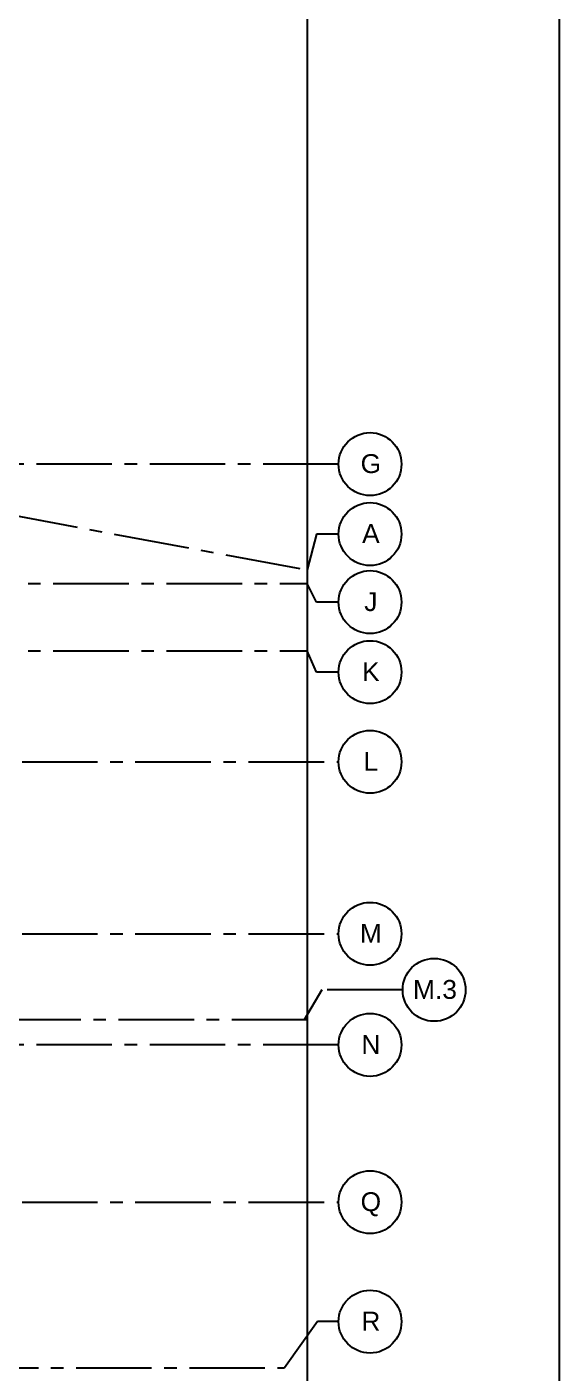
# Model space of a CAD drawing. Header units: inches. Extents: x -3700 to 367, y -844 to 2341.
# Drawn here: x 94 to 348, y 396 to 1037 of the extents above; entities that cross this region are included whole.
import ezdxf
from ezdxf.enums import TextEntityAlignment as Align

# ---------------------------------------------------------------- set-up
doc = ezdxf.new("R2010")
doc.units = ezdxf.units.IN
doc.header["$LTSCALE"] = 48
doc.header["$MEASUREMENT"] = 0
doc.linetypes.add('1112 - 0-Base$0$CENTER2', pattern=[1.125, 0.75, -0.125, 0.125, -0.125])
doc.linetypes.add('1112 - 0-Base$0$HIDDEN', pattern=[0.375, 0.25, -0.125])
doc.layers.add('1112 - 0-Base$0$A-ANNO-NPLT', color=151, linetype='Continuous', plot=False)
doc.layers.add('1112 - 0-Base$0$A-Grid(3-32)', color=8, linetype='1112 - 0-Base$0$CENTER2')
doc.layers.add('1112 - 0-Base$0$S-Grid-Iden', color=2, linetype='Continuous')
doc.styles.add('1112 - 0-Base$0$Standard', font='arial.ttf')

# ---------------------------------------------------------------- blocks, each defined once
blk = doc.blocks.new('1112 - 0-Base$0$Column Bubble')
blk.add_circle((-0.0042, -0.0024), 0.1562)
at = {"style": '1112 - 0-Base$0$Standard'}
blk.add_attdef('XX', text='', height=0.0938, dxfattribs=at).set_placement((0, 0), align=Align.MIDDLE_CENTER)
blk = doc.blocks.new('1112 - 0-Base$0$1ST FLOOR - STRUCTURAL GRID')
at = {"layer": '1112 - 0-Base$0$A-Grid(3-32)'}
for p, q in [((2104.5, -7709.47), (5912.5, -8419.25)), ((5927.38, -8368.75), (2104.5, -8368.75)), ((2119.38, -8425.75), (5912.5, -8425.75)), ((2119.38, -8457.75), (5912.5, -8457.75)), ((2104.5, -8510.75), (5927.38, -8510.75)), ((2104.5, -8592.75), (5927.38, -8592.75)), ((5919.38, -8619.5), (5911.01, -8633.75)), ((5957.95, -8619.5), (5919.38, -8619.5)), ((5912.5, -8633.75), (2120.87, -8633.75)), ((5927.38, -8645.75), (2104.5, -8645.75)), ((2104.5, -8720.75), (5927.38, -8720.75)), ((2130.3, -8799.75), (5901.58, -8799.75))]:
    blk.add_line(p, q, dxfattribs=at)
for points in [[(5927.38, -8402.12), (5916.85, -8402.12), (5912.5, -8419.25)], [(5927.38, -8434.56), (5916.85, -8434.56), (5912.5, -8425.75)], [(5927.38, -8467.97), (5916.85, -8467.97), (5912.5, -8457.75)], [(5927.38, -8777.73), (5917.3, -8777.73), (5901.58, -8799.75)]]:
    blk.add_lwpolyline(points, dxfattribs=at)
at = {"layer": '1112 - 0-Base$0$S-Grid-Iden', "xscale": 96, "yscale": 96, "zscale": 96}
for p, values in [((5942.79, -8368.52), {'XX': 'G'}), ((5942.79, -8401.89), {'XX': 'A'}), ((5942.79, -8434.33), {'XX': 'J'}), ((5942.79, -8467.73), {'XX': 'K'}), ((5942.79, -8510.52), {'XX': 'L'}), ((5942.79, -8592.52), {'XX': 'M'}), ((5973.35, -8619.27), {'XX': 'M.3'}), ((5942.79, -8645.52), {'XX': 'N'}), ((5942.79, -8720.52), {'XX': 'Q'}), ((5942.79, -8777.5), {'XX': 'R'})]:
    blk.add_blockref('1112 - 0-Base$0$Column Bubble', p, dxfattribs=at).add_auto_attribs(values)

msp = doc.modelspace()

# ---------------------------------------------------------------- linework, layer by layer
at = {"layer": '1112 - 0-Base$0$A-ANNO-NPLT'}
for points in [[(-3700, -844.26), (-3700, 2131.74), (348, 2131.74), (348, -844.26)], [(-3580, -484.26), (-3580, 1771.74), (228, 1771.74), (228, -484.26)]]:
    msp.add_lwpolyline(points, close=True, dxfattribs=at)

# ---------------------------------------------------------------- block references
at = {"linetype": '1112 - 0-Base$0$HIDDEN'}
msp.add_blockref('1112 - 0-Base$0$1ST FLOOR - STRUCTURAL GRID', (-5684.5, 9197.75), dxfattribs=at)

doc.saveas('drawing.dxf')
